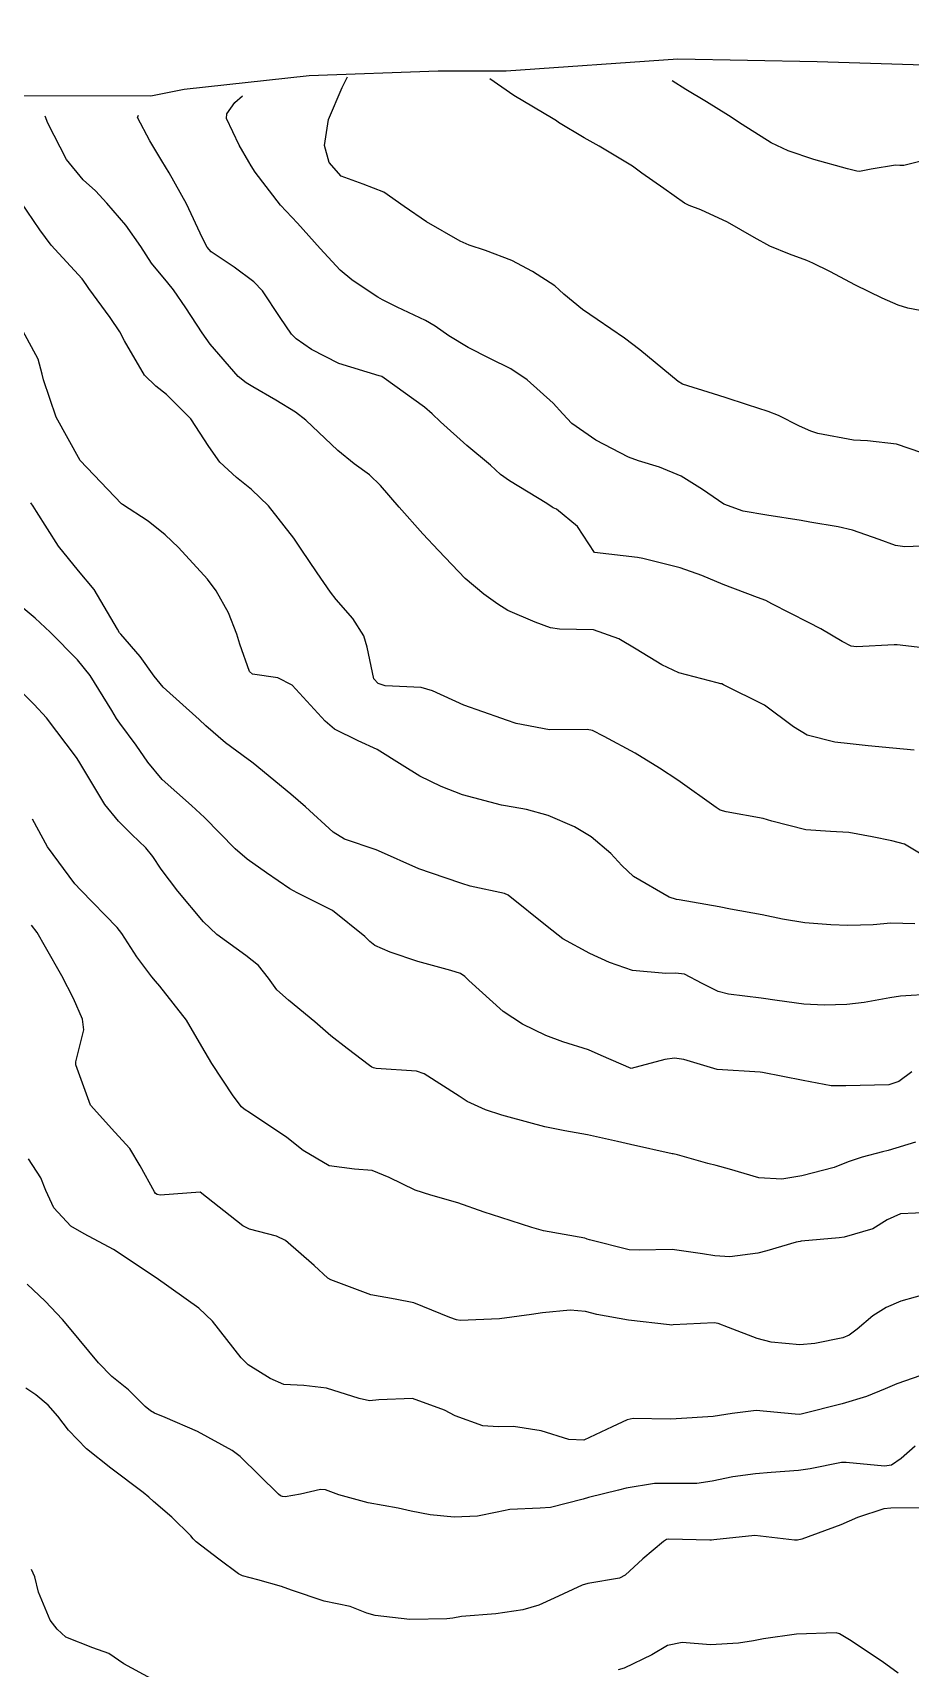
# Model space of a CAD drawing. Header units: metres. Extents: x 298520 to 308411, y 7433745 to 7450750.
# Drawn here: x 299660 to 299700.8, y 7449711.5 to 7449787.6 of the extents above; entities that cross this region are included whole.
import ezdxf

# ---------------------------------------------------------------- set-up
doc = ezdxf.new("R2010")
doc.units = ezdxf.units.M
doc.header["$LTSCALE"] = 10
for name, color, linetype in [('Area', 45, 'Continuous'), ('Curvas de Nivel 1m', 11, 'Continuous'), ('Curvas de Nivel 5m', 15, 'Continuous')]:
    doc.layers.add(name, color=color, linetype=linetype)

msp = doc.modelspace()

# ---------------------------------------------------------------- linework, layer by layer
at = {"layer": 'Area'}
msp.add_polyline3d([(299650.845, 7449784.69, 774.906), (299665.46, 7449784.671, 773.834), (299667.012, 7449784.986, 775.082), (299672.835, 7449785.612, 778.365), (299678.837, 7449785.83, 776.497), (299682.007, 7449785.84, 776.606), (299690.001, 7449786.393, 777.926), (299696.479, 7449786.269, 778.228), (299701.45, 7449786.123, 778.477), (299716.008, 7449786.932, 778.302), (299718.65, 7449787.612, 778.038), (299722.11, 7449786.784, 777.553), (299741.012, 7449784.526, 776.953), (299751.485, 7449782.149, 770.673), (299755.402, 7449781.623, 769.093), (299774.06, 7449777.662, 764.754)], dxfattribs=at)
at = {"layer": 'Curvas de Nivel 1m', "flags": 128}
for points, elevation in [([(299701.354, 7449768.053), (299700.181, 7449768.452), (299698.834, 7449768.613), (299698.184, 7449768.649), (299696.515, 7449768.959), (299696.19, 7449769.066), (299695.657, 7449769.298), (299694.679, 7449769.794), (299694.2, 7449769.983), (299693.248, 7449770.284), (299692.206, 7449770.632), (299691.654, 7449770.795), (299690.212, 7449771.256), (299690.009, 7449771.372), (299688.235, 7449772.845), (299687.518, 7449773.397), (299686.251, 7449774.262), (299685.565, 7449774.729), (299684.685, 7449775.434), (299684.477, 7449775.649), (299684.267, 7449775.835), (299683.235, 7449776.488), (299682.278, 7449777.01), (299681.05, 7449777.472), (299680.286, 7449777.715), (299679.861, 7449777.915), (299678.302, 7449778.813), (299677.264, 7449779.52), (299676.32, 7449780.189), (299675.346, 7449780.568), (299674.327, 7449780.931), (299673.767, 7449781.566), (299673.549, 7449782.364), (299673.742, 7449783.566), (299674.378, 7449785.064), (299674.623, 7449785.56)], 776), ([(299702.252, 7449774.487), (299700.712, 7449774.788), (299700.258, 7449774.933), (299699.516, 7449775.257), (299698.269, 7449775.863), (299697.069, 7449776.488), (299696.279, 7449776.889), (299695.999, 7449777.013), (299695.201, 7449777.306), (299694.288, 7449777.676), (299693.545, 7449778.076), (299692.305, 7449778.797), (299691.077, 7449779.359), (299690.52, 7449779.572), (299690.316, 7449779.676), (299689.346, 7449780.356), (299688.33, 7449781.076), (299687.883, 7449781.395), (299686.342, 7449782.335), (299685.636, 7449782.711), (299684.447, 7449783.439), (299684.354, 7449783.503), (299684.201, 7449783.596), (299682.371, 7449784.694), (299681.243, 7449785.47)], 777), ([(299702.34, 7449781.879), (299700.525, 7449781.437), (299700.335, 7449781.431), (299700.139, 7449781.448), (299698.993, 7449781.263), (299698.456, 7449781.144), (299698.332, 7449781.159), (299697.904, 7449781.274), (299696.337, 7449781.703), (299695.14, 7449782.107), (299694.345, 7449782.484), (299692.999, 7449783.334), (299692.359, 7449783.753), (299691.327, 7449784.392), (299690.377, 7449784.967), (299689.743, 7449785.37)], 778), ([(299700.997, 7449754.22), (299700.013, 7449754.307), (299698.861, 7449754.415), (299698.015, 7449754.503), (299697.313, 7449754.578), (299696.019, 7449754.914), (299695.391, 7449755.306), (299694.033, 7449756.301), (299692.127, 7449757.254), (299692.042, 7449757.293), (299692.005, 7449757.303), (299691.829, 7449757.343), (299690.049, 7449757.807), (299689.249, 7449758.184), (299688.066, 7449758.911), (299687.25, 7449759.398), (299686.077, 7449759.819), (299684.496, 7449759.853), (299684.078, 7449759.901), (299683.358, 7449760.169), (299682.085, 7449760.713), (299681.625, 7449761.004), (299680.975, 7449761.477), (299680.104, 7449762.199), (299678.851, 7449763.503), (299678.131, 7449764.276), (299677.024, 7449765.521), (299676.153, 7449766.53), (299675.644, 7449767.024), (299674.94, 7449767.548), (299674.172, 7449768.163), (299672.688, 7449769.575), (299672.197, 7449769.951), (299671.293, 7449770.499), (299670.208, 7449771.123), (299669.91, 7449771.305), (299669.533, 7449771.61), (299668.235, 7449773.118), (299667.864, 7449773.634), (299667.096, 7449774.8), (299666.523, 7449775.647), (299666.266, 7449775.967), (299665.5, 7449776.886), (299665, 7449777.663), (299664.298, 7449778.646), (299663.422, 7449779.683), (299662.884, 7449780.257), (299662.324, 7449780.77), (299661.547, 7449781.708), (299660.673, 7449783.402), (299660.553, 7449783.72)], 773), ([(299702.068, 7449758.904), (299700.203, 7449759.116), (299700.071, 7449759.115), (299698.32, 7449759.016), (299698.07, 7449759.058), (299697.644, 7449759.276), (299696.654, 7449759.867), (299696.081, 7449760.149), (299694.377, 7449761.03), (299694.091, 7449761.178), (299693.709, 7449761.324), (299692.102, 7449761.926), (299691.117, 7449762.346), (299690.113, 7449762.705), (299688.374, 7449763.132), (299688.12, 7449763.179), (299686.123, 7449763.41), (299685.335, 7449764.622), (299684.351, 7449765.437), (299684.2, 7449765.495), (299684.144, 7449765.52), (299683.895, 7449765.693), (299682.156, 7449766.756), (299681.741, 7449767.048), (299681.285, 7449767.473), (299680.176, 7449768.394), (299678.946, 7449769.502), (299678.567, 7449769.875), (299678.2, 7449770.173), (299676.327, 7449771.529), (299676.214, 7449771.601), (299676.102, 7449771.645), (299674.223, 7449772.208), (299672.946, 7449772.859), (299672.24, 7449773.355), (299672.017, 7449773.582), (299671.486, 7449774.352), (299670.668, 7449775.596), (299670.267, 7449776.008), (299669.352, 7449776.692), (299668.281, 7449777.414), (299668.093, 7449777.632), (299667.872, 7449778.052), (299667.13, 7449779.642), (299666.327, 7449781.094), (299665.985, 7449781.653), (299665.424, 7449782.582), (299664.845, 7449783.665), (299664.893, 7449783.77)], 774), ([(299701.56, 7449749.226), (299700.555, 7449749.837), (299699.96, 7449749.996), (299699.05, 7449750.171), (299697.964, 7449750.383), (299697.113, 7449750.432), (299695.965, 7449750.5), (299694.374, 7449750.91), (299693.97, 7449751.025), (299692.254, 7449751.337), (299691.974, 7449751.426), (299691.778, 7449751.541), (299689.995, 7449752.815), (299689.145, 7449753.379), (299688.01, 7449754.073), (299686.569, 7449754.853), (299686.02, 7449755.132), (299685.774, 7449755.167), (299684.02, 7449755.165), (299682.471, 7449755.456), (299682.025, 7449755.606), (299681.807, 7449755.683), (299680.035, 7449756.31), (299678.574, 7449756.976), (299678.047, 7449757.127), (299676.373, 7449757.202), (299676.05, 7449757.316), (299675.848, 7449757.533), (299675.545, 7449759.015), (299675.379, 7449759.54), (299674.873, 7449760.34), (299674.09, 7449761.234), (299673.828, 7449761.563), (299673.207, 7449762.468), (299672.465, 7449763.577), (299672.128, 7449764.077), (299670.947, 7449765.592), (299670.15, 7449766.349), (299669.455, 7449766.91), (299668.679, 7449767.622), (299668.174, 7449768.343), (299667.328, 7449769.639), (299666.204, 7449770.769), (299665.705, 7449771.154), (299665.166, 7449771.666), (299664.237, 7449773.266), (299664.024, 7449773.682), (299663.575, 7449774.361), (299662.579, 7449775.697), (299662.456, 7449775.889), (299662.267, 7449776.152), (299660.834, 7449777.714), (299660.294, 7449778.429), (299659.414, 7449779.733)], 772), ([(299701.027, 7449746.123), (299699.917, 7449746.16), (299699.091, 7449746.082), (299697.915, 7449746.047), (299697.116, 7449746.081), (299695.916, 7449746.168), (299694.879, 7449746.35), (299693.921, 7449746.541), (299692.451, 7449746.809), (299691.927, 7449746.917), (299690.055, 7449747.244), (299689.931, 7449747.263), (299689.602, 7449747.373), (299687.942, 7449748.334), (299687.389, 7449748.84), (299686.884, 7449749.401), (299685.961, 7449750.182), (299685.186, 7449750.642), (299683.97, 7449751.174), (299682.957, 7449751.45), (299681.975, 7449751.616), (299681.787, 7449751.652), (299679.983, 7449752.134), (299678.975, 7449752.514), (299677.995, 7449752.997), (299677.16, 7449753.518), (299676.01, 7449754.236), (299675.12, 7449754.649), (299674.019, 7449755.188), (299673.588, 7449755.564), (299672.048, 7449757.246), (299671.381, 7449757.587), (299670.2, 7449757.744), (299670.056, 7449757.88), (299669.614, 7449759.152), (299669.466, 7449759.609), (299669.078, 7449760.61), (299668.516, 7449761.624), (299668.101, 7449762.179), (299666.749, 7449763.644), (299666.129, 7449764.233), (299665.343, 7449764.87), (299664.143, 7449765.646), (299664.101, 7449765.68), (299662.173, 7449767.7), (299661.054, 7449769.711), (299660.471, 7449771.457), (299660.412, 7449771.718), (299660.223, 7449772.408), (299659.505, 7449773.731)], 771), ([(299700.889, 7449739.239), (299700.287, 7449738.787), (299699.827, 7449738.64), (299698.485, 7449738.605), (299697.826, 7449738.589), (299697.138, 7449738.593), (299695.828, 7449738.83), (299693.947, 7449739.204), (299693.832, 7449739.221), (299691.833, 7449739.34), (299690.279, 7449739.805), (299689.838, 7449739.867), (299689.4, 7449739.812), (299687.833, 7449739.39), (299686.426, 7449739.998), (299685.841, 7449740.261), (299684.64, 7449740.637), (299683.848, 7449740.931), (299682.773, 7449741.451), (299681.862, 7449742.047), (299680.27, 7449743.484), (299680.081, 7449743.683), (299679.886, 7449743.815), (299679.431, 7449743.951), (299677.892, 7449744.374), (299676.614, 7449744.804), (299675.899, 7449745.116), (299675.667, 7449745.3), (299675.435, 7449745.537), (299673.921, 7449746.749), (299672.275, 7449747.577), (299671.935, 7449747.754), (299670.844, 7449748.499), (299669.948, 7449749.141), (299669.391, 7449749.616), (299667.967, 7449751.082), (299667.358, 7449751.636), (299665.991, 7449752.845), (299665.321, 7449753.66), (299664.786, 7449754.444), (299664.021, 7449755.47), (299663.874, 7449755.681), (299663.647, 7449756.065), (299662.644, 7449757.694), (299662.06, 7449758.417), (299660.775, 7449759.713), (299660.079, 7449760.352), (299659.339, 7449760.985)], 769), ([(299701.066, 7449735.965), (299699.788, 7449735.57), (299699.531, 7449735.509), (299698.581, 7449735.262), (299697.979, 7449735.07), (299697.78, 7449734.984), (299697.284, 7449734.784), (299695.774, 7449734.395), (299694.841, 7449734.24), (299693.773, 7449734.311), (299692.405, 7449734.705), (299691.778, 7449734.883), (299691.401, 7449734.968), (299689.981, 7449735.367), (299689.784, 7449735.414), (299689.729, 7449735.426), (299687.79, 7449735.855), (299687.19, 7449736.001), (299685.796, 7449736.309), (299684.738, 7449736.491), (299683.802, 7449736.683), (299682.142, 7449737.123), (299681.809, 7449737.219), (299681.039, 7449737.472), (299680.197, 7449737.864), (299679.819, 7449738.104), (299678.188, 7449739.147), (299677.831, 7449739.271), (299675.962, 7449739.399), (299675.832, 7449739.421), (299675.752, 7449739.451), (299675.644, 7449739.533), (299674.611, 7449740.319), (299673.847, 7449740.92), (299673.099, 7449741.568), (299671.868, 7449742.573), (299671.339, 7449743.05), (299670.939, 7449743.594), (299670.478, 7449744.191), (299669.893, 7449744.647), (299668.541, 7449745.624), (299667.912, 7449746.227), (299666.717, 7449747.642), (299665.943, 7449748.673), (299665.557, 7449749.264), (299665.232, 7449749.661), (299664.581, 7449750.292), (299663.965, 7449750.906), (299663.318, 7449751.687), (299662.309, 7449753.387), (299662.122, 7449753.699), (299662.005, 7449753.869), (299660.607, 7449755.714), (299660.032, 7449756.337), (299658.655, 7449757.741)], 768), ([(299701.755, 7449732.69), (299700.363, 7449732.635), (299699.749, 7449732.345), (299699.07, 7449731.93), (299697.737, 7449731.538), (299697.504, 7449731.506), (299695.734, 7449731.351), (299695.689, 7449731.345), (299695.503, 7449731.302), (299694.144, 7449730.901), (299693.728, 7449730.803), (299692.426, 7449730.633), (299691.726, 7449730.666), (299691.152, 7449730.773), (299689.729, 7449730.961), (299688.192, 7449730.93), (299687.736, 7449730.945), (299685.889, 7449731.418), (299685.78, 7449731.456), (299685.743, 7449731.471), (299685.674, 7449731.49), (299683.747, 7449731.84), (299683.204, 7449731.99), (299681.753, 7449732.463), (299680.986, 7449732.702), (299679.759, 7449733.133), (299678.504, 7449733.503), (299677.765, 7449733.736), (299676.562, 7449734.319), (299675.774, 7449734.643), (299674.942, 7449734.709), (299673.776, 7449734.857), (299672.566, 7449735.572), (299671.792, 7449736.179), (299670.099, 7449737.315), (299669.811, 7449737.5), (299669.682, 7449737.611), (299669.306, 7449738.127), (299668.307, 7449739.625), (299667.845, 7449740.423), (299667.125, 7449741.637), (299665.879, 7449743.233), (299665.683, 7449743.455), (299665.516, 7449743.655), (299664.817, 7449744.591), (299664.11, 7449745.677), (299663.907, 7449745.961), (299662.207, 7449747.697), (299661.936, 7449747.99), (299660.652, 7449749.713), (299659.966, 7449750.999)], 767), ([(299701.71, 7449728.934), (299700.386, 7449728.564), (299699.703, 7449728.261), (299699.07, 7449727.885), (299698.341, 7449727.264), (299697.978, 7449726.978), (299697.687, 7449726.85), (299696.383, 7449726.589), (299695.681, 7449726.528), (299694.34, 7449726.657), (299693.686, 7449726.831), (299692.359, 7449727.34), (299691.876, 7449727.529), (299691.695, 7449727.55), (299689.78, 7449727.455), (299689.694, 7449727.451), (299689.605, 7449727.459), (299687.696, 7449727.681), (299686.233, 7449727.946), (299685.7, 7449728.08), (299684.98, 7449728.147), (299683.699, 7449728.023), (299683.195, 7449727.948), (299681.696, 7449727.743), (299679.87, 7449727.662), (299679.695, 7449727.686), (299679.383, 7449727.806), (299677.703, 7449728.486), (299676.839, 7449728.658), (299675.706, 7449728.862), (299673.841, 7449729.559), (299673.714, 7449729.64), (299673.074, 7449730.216), (299671.74, 7449731.385), (299671.316, 7449731.586), (299670.054, 7449731.914), (299669.747, 7449732.067), (299667.763, 7449733.63), (299665.909, 7449733.501), (299665.762, 7449733.526), (299665.689, 7449733.578), (299665.63, 7449733.652), (299664.972, 7449734.859), (299664.492, 7449735.669), (299663.794, 7449736.436), (299662.662, 7449737.692), (299661.968, 7449739.562), (299661.979, 7449739.699), (299662.349, 7449741.201), (299662.281, 7449741.696), (299661.872, 7449742.649), (299661.323, 7449743.706), (299660.561, 7449745.048), (299660.168, 7449745.717), (299659.908, 7449746.06)], 766), ([(299701.055, 7449721.81), (299700.397, 7449721.242), (299699.941, 7449720.924), (299699.617, 7449720.882), (299697.829, 7449721.059), (299697.62, 7449721.048), (299696.155, 7449720.752), (299695.614, 7449720.676), (299694.345, 7449720.58), (299693.611, 7449720.518), (299692.56, 7449720.384), (299691.605, 7449720.181), (299690.884, 7449720.077), (299689.604, 7449720.08), (299688.906, 7449720.075), (299687.6, 7449719.864), (299687.232, 7449719.762), (299685.842, 7449719.416), (299685.592, 7449719.351), (299684.067, 7449718.956), (299683.588, 7449718.928), (299682.175, 7449718.866), (299681.586, 7449718.745), (299680.666, 7449718.556), (299679.583, 7449718.515), (299678.474, 7449718.611), (299677.586, 7449718.793), (299676.987, 7449718.919), (299675.589, 7449719.173), (299674.218, 7449719.554), (299673.596, 7449719.781), (299673.367, 7449719.791), (299672.431, 7449719.572), (299671.717, 7449719.453), (299671.592, 7449719.462), (299671.509, 7449719.498), (299671.412, 7449719.583), (299669.619, 7449721.329), (299669.247, 7449721.614), (299667.632, 7449722.489), (299666.141, 7449723.142), (299665.64, 7449723.353), (299665.446, 7449723.458), (299665.209, 7449723.657), (299664.423, 7449724.441), (299663.657, 7449725.055), (299663.034, 7449725.686), (299661.687, 7449727.324), (299661.354, 7449727.705), (299660.55, 7449728.566), (299659.709, 7449729.354)], 764), ([(299701.59, 7449718.939), (299699.91, 7449718.926), (299699.589, 7449718.893), (299698.359, 7449718.488), (299697.582, 7449718.156), (299695.768, 7449717.49), (299695.574, 7449717.433), (299695.438, 7449717.438), (299693.576, 7449717.661), (299691.681, 7449717.455), (299691.574, 7449717.436), (299691.492, 7449717.432), (299689.574, 7449717.489), (299689.476, 7449717.469), (299689.329, 7449717.372), (299688.369, 7449716.574), (299687.549, 7449715.81), (299687.28, 7449715.661), (299685.805, 7449715.416), (299685.542, 7449715.343), (299684.238, 7449714.731), (299683.533, 7449714.415), (299682.782, 7449714.196), (299681.528, 7449714.012), (299679.922, 7449713.879), (299679.526, 7449713.812), (299679.247, 7449713.771), (299677.525, 7449713.74), (299675.914, 7449713.922), (299675.528, 7449714.046), (299674.741, 7449714.342), (299673.539, 7449714.6), (299672.019, 7449715.102), (299671.548, 7449715.282), (299670.452, 7449715.597), (299669.727, 7449715.78), (299669.555, 7449715.868), (299668.634, 7449716.548), (299667.57, 7449717.365), (299667.44, 7449717.501), (299667.329, 7449717.634), (299666.448, 7449718.513), (299665.589, 7449719.244), (299665.37, 7449719.433), (299665.105, 7449719.657), (299663.61, 7449720.786), (299662.474, 7449721.691), (299661.632, 7449722.565), (299661.142, 7449723.212), (299660.684, 7449723.714), (299660.119, 7449724.195), (299659.651, 7449724.505)], 763), ([(299665.493, 7449710.987), (299664.206, 7449711.673), (299663.508, 7449712.157), (299662.771, 7449712.426), (299661.515, 7449712.915), (299661.101, 7449713.288), (299660.783, 7449713.711), (299660.243, 7449715.019), (299660.07, 7449715.722), (299659.908, 7449716.076)], 762), ([(299700.258, 7449711.242), (299699.508, 7449711.784), (299697.988, 7449712.796), (299697.521, 7449713.074), (299697.367, 7449713.118), (299695.52, 7449713.055), (299693.991, 7449712.843), (299693.517, 7449712.752), (299692.824, 7449712.638), (299691.515, 7449712.565), (299690.206, 7449712.673), (299689.515, 7449712.537), (299688.794, 7449712.093), (299687.504, 7449711.481), (299687.22, 7449711.394)], 762)]:
    msp.add_lwpolyline(points, dxfattribs=dict(at, elevation=elevation))
at = {"layer": 'Curvas de Nivel 5m', "flags": 128}
for points, elevation in [([(299702.128, 7449763.742), (299700.565, 7449763.681), (299700.128, 7449763.736), (299699.365, 7449764.023), (299698.135, 7449764.458), (299697.458, 7449764.602), (299696.138, 7449764.828), (299695.743, 7449764.9), (299694.141, 7449765.145), (299693.043, 7449765.331), (299692.146, 7449765.67), (299691.143, 7449766.345), (299690.159, 7449766.97), (299689.146, 7449767.38), (299688.167, 7449767.683), (299687.705, 7449767.859), (299686.181, 7449768.644), (299685.07, 7449769.427), (299684.639, 7449769.875), (299684.202, 7449770.362), (299682.991, 7449771.452), (299682.22, 7449771.964), (299681.248, 7449772.449), (299680.235, 7449772.95), (299679.345, 7449773.493), (299678.699, 7449773.954), (299678.25, 7449774.216), (299676.939, 7449774.84), (299676.259, 7449775.178), (299676.034, 7449775.307), (299675.67, 7449775.539), (299674.821, 7449776.104), (299674.273, 7449776.559), (299673.356, 7449777.569), (299672.3, 7449778.74), (299671.51, 7449779.588), (299670.328, 7449781.127), (299670.141, 7449781.413), (299670.026, 7449781.605), (299669.576, 7449782.38), (299668.99, 7449783.621), (299669.003, 7449783.835), (299669.373, 7449784.367), (299669.733, 7449784.68)], 775), ([(299701.877, 7449742.851), (299700.365, 7449742.756), (299699.875, 7449742.691), (299698.673, 7449742.46), (299697.87, 7449742.379), (299696.817, 7449742.337), (299695.869, 7449742.382), (299694.631, 7449742.553), (299693.873, 7449742.662), (299692.352, 7449742.859), (299691.878, 7449742.984), (299691.138, 7449743.351), (299690.314, 7449743.79), (299689.888, 7449743.838), (299689.444, 7449743.818), (299687.889, 7449743.953), (299686.816, 7449744.33), (299685.896, 7449744.74), (299684.65, 7449745.433), (299683.911, 7449746.007), (299682.107, 7449747.458), (299681.934, 7449747.538), (299680.34, 7449747.887), (299679.938, 7449748.007), (299679.17, 7449748.269), (299677.945, 7449748.69), (299676.069, 7449749.529), (299675.953, 7449749.575), (299674.475, 7449750.069), (299673.961, 7449750.389), (299672.674, 7449751.573), (299671.982, 7449752.16), (299670.229, 7449753.607), (299670.101, 7449753.706), (299670.005, 7449753.777), (299668.947, 7449754.551), (299668.02, 7449755.349), (299667.713, 7449755.633), (299666.045, 7449757.151), (299665.624, 7449757.656), (299664.971, 7449758.575), (299664.072, 7449759.611), (299664.014, 7449759.681), (299663.918, 7449759.838), (299662.829, 7449761.693), (299662.106, 7449762.557), (299661.169, 7449763.71), (299660.139, 7449765.326), (299659.99, 7449765.571), (299659.886, 7449765.724)], 770), ([(299701.663, 7449725.23), (299700.193, 7449724.709), (299699.655, 7449724.485), (299698.789, 7449724.122), (299697.648, 7449723.781), (299695.744, 7449723.298), (299695.643, 7449723.286), (299695.458, 7449723.302), (299693.644, 7449723.467), (299692.53, 7449723.337), (299691.641, 7449723.19), (299689.926, 7449723.081), (299689.64, 7449723.075), (299687.927, 7449723.1), (299687.639, 7449723.046), (299686.945, 7449722.709), (299685.63, 7449722.099), (299684.929, 7449722.128), (299683.634, 7449722.526), (299682.356, 7449722.733), (299681.635, 7449722.706), (299680.918, 7449722.753), (299679.64, 7449723.229), (299679.138, 7449723.495), (299677.648, 7449724.039), (299676.083, 7449723.969), (299675.647, 7449723.924), (299675.165, 7449724.027), (299673.652, 7449724.511), (299672.584, 7449724.64), (299671.654, 7449724.685), (299671.024, 7449724.957), (299670.005, 7449725.605), (299669.668, 7449725.918), (299668.342, 7449727.624), (299667.699, 7449728.241), (299665.713, 7449729.65), (299663.732, 7449730.962), (299662.367, 7449731.694), (299661.747, 7449732.061), (299660.947, 7449732.905), (299660.584, 7449733.718), (299660.353, 7449734.306), (299659.777, 7449735.182)], 765)]:
    msp.add_lwpolyline(points, dxfattribs=dict(at, elevation=elevation))

doc.saveas('drawing.dxf')
